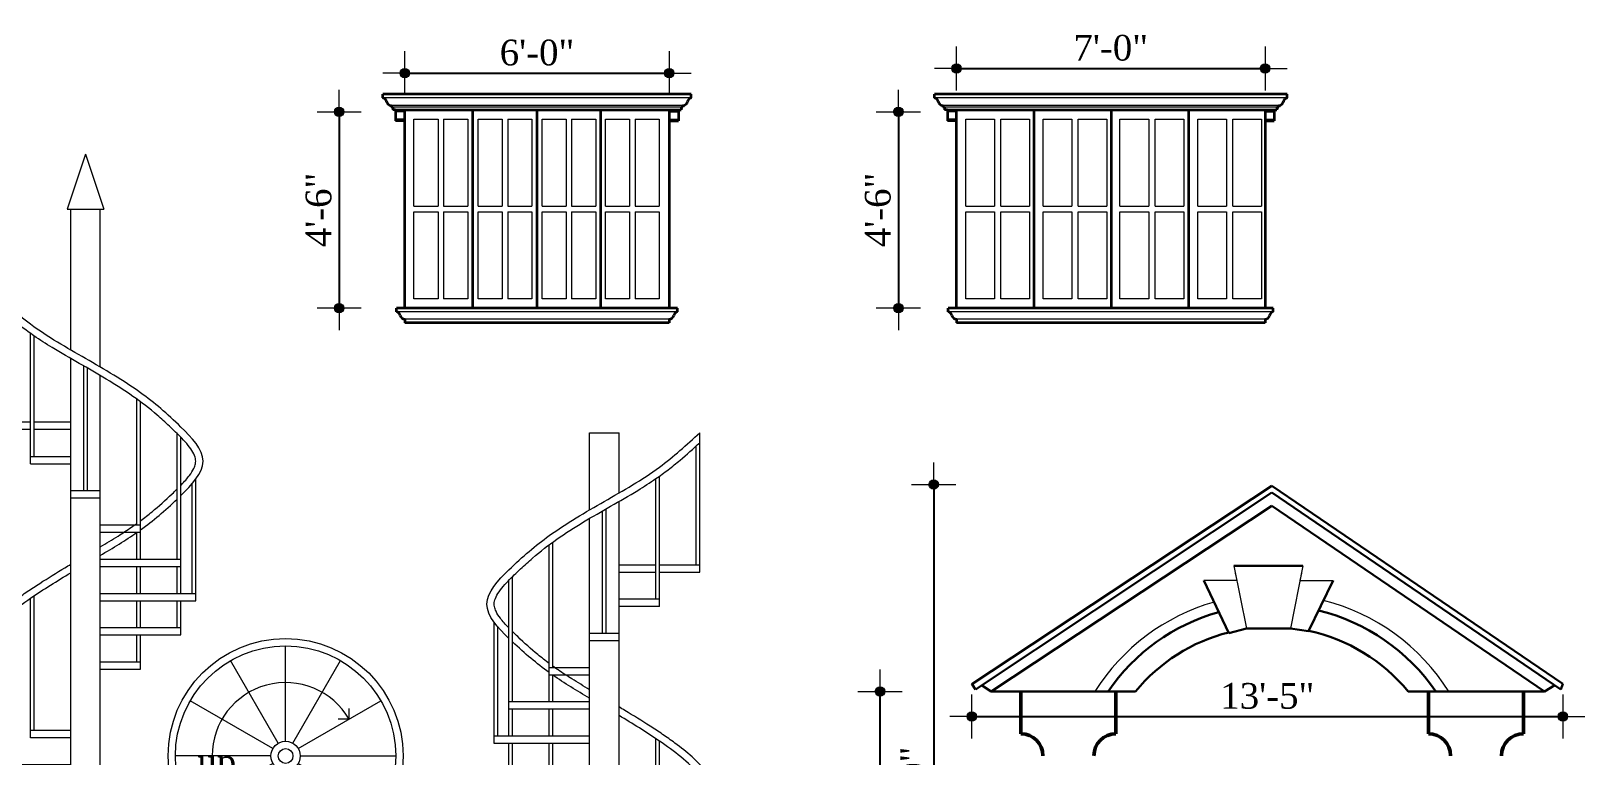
# Model space of a CAD drawing. Header units: inches. Extents: x 244 to 65245, y -2247 to 11745.
# Drawn here: x 62845 to 63268.2, y 9531.5 to 9729 of the extents above; entities that cross this region are included whole.
import ezdxf

# ---------------------------------------------------------------- set-up
doc = ezdxf.new("R2010")
doc.units = ezdxf.units.IN
doc.header["$MEASUREMENT"] = 0
for name, color, linetype, lineweight in [('CORNICE', 150, 'Continuous', 9), ('DIMENSION', 115, 'Continuous', 15), ('ELEVATION', 30, 'Continuous', 35), ('ELVN- 0.3', 6, 'Continuous', 30), ('hatch', 12, 'Continuous', 9), ('others', 50, 'Continuous', 15), ('WALL', 32, 'Continuous', 50), ('WINDOW FRAME', 3, 'Continuous', 15)]:
    doc.layers.add(name, color=color, linetype=linetype, lineweight=lineweight)
doc.styles.add('7 INCH', font='times.ttf', dxfattribs={"height": 7})
doc.styles.add('NAVARAJ', font='times.ttf', dxfattribs={"height": 9})
doc.dimstyles.new('7 INCH', dxfattribs={"dimscale": 0, "dimtxt": 7, "dimasz": 1, "dimexe": 2, "dimexo": 9, "dimgap": 2, "dimtad": 1, "dimdec": 0, "dimzin": 3, "dimdsep": 46, "dimlunit": 4, "dimtxsty": '7 INCH', "dimblk": 'DIM', "dimcen": 3, "dimdle": 3, "dimse1": 1, "dimse2": 1, "dimclrd": 256, "dimclre": 256, "dimclrt": 7, "dimadec": 1, "dimazin": 2, "dimtfac": 1, "dimtdec": 0, "dimtix": 1, "dimtofl": 0, "dimtmove": 2, "dimatfit": 3, "dimldrblk": 'DIM', "dimfxl": 2, "dimfrac": 2, "dimtolj": 2, "dimtzin": 0, "dimarcsym": 0})

# ---------------------------------------------------------------- blocks, each defined once
blk = doc.blocks.new('RST1')
at = {"color": 1}
for p, q in [((-4, 185), (-9, 170)), ((-4, 185), (1, 170)), ((-9, 170), (1, 170)), ((-8, 131.63), (-8, 170)), ((0, 127.02), (0, 170)), ((-8, 0), (-8, 129.32)), ((0, 0), (0, 124.7))]:
    blk.add_line(p, q, dxfattribs=at)
for p, q in [((-29.98, 110), (-29.98, 148)), ((-28.98, 112), (-28.98, 144.39)), ((-19, 100.67), (-19, 136.2)), ((-18, 102.67), (-18, 135.5)), ((-4.5, 93.33), (-4.5, 127.31)), ((-3.5, 93.33), (-3.5, 126.74)), ((10, 84), (10, 118.25)), ((11, 74.67), (11, 117.52)), ((-19, 112), (-29.98, 112)), ((-8, 112), (-18, 112)), ((-19, 110), (-29.98, 110)), ((-8, 110), (-18, 110)), ((20.98, 74.67), (20.98, 108.85)), ((21.98, 65.33), (21.98, 107.85)), ((-19, 102.67), (-8, 102.67)), ((-19, 100.67), (-8, 100.67)), ((-8, 93.33), (0, 93.33)), ((25, 65.33), (25, 95.15)), ((26, 63.33), (26, 96.4)), ((-8, 91.33), (0, 91.33)), ((0, 84), (11, 84)), ((0, 82), (11, 82)), ((10, 74.67), (10, 82)), ((0, 74.67), (21.98, 74.67)), ((0, 72.67), (21.98, 72.67)), ((10, 65.33), (10, 72.67)), ((11, 65.33), (11, 72.67)), ((20.98, 65.33), (20.98, 72.67)), ((-19, 26), (-19, 64)), ((-18, 28), (-18, 64.68)), ((0, 65.33), (26, 65.33)), ((0, 63.33), (26, 63.33)), ((10, 56), (10, 63.33)), ((11, 56), (11, 63.33)), ((20.98, 56), (20.98, 63.33)), ((21.98, 54), (21.98, 63.33)), ((-28.98, 18.67), (-28.98, 55.81)), ((0, 56), (21.98, 56)), ((-29.98, 16.67), (-29.98, 54.67)), ((0, 54), (21.98, 54)), ((10, 46.67), (10, 54)), ((11, 44.67), (11, 54)), ((-34, 7.33), (-34, 48.82)), ((-33, 9.33), (-33, 50.46)), ((0, 46.67), (11, 46.67)), ((-37.74, 46.31), (-36, 45.33)), ((0, 44.67), (11, 44.67)), ((-8, 28), (-19, 28)), ((-8, 26), (-19, 26)), ((-29.98, 18.67), (-8, 18.67)), ((-29.98, 16.67), (-8, 16.67)), ((-34, 9.33), (-8, 9.33)), ((-34, 7.33), (-8, 7.33))]:
    blk.add_line(p, q)
at = {"color": 2}
for points, knots in [([(21.98, 92), (24.88, 94.83), (31.11, 101.33), (20.85, 112.07), (10.59, 120.87), (-4.03, 129.4), (-18.47, 137.53), (-26.41, 144.76), (-29.98, 148)], [75.262079, 75.262079, 75.262079, 75.262079, 86.368038, 97.473998, 111.885391, 129.552057, 147.218724, 161.630117, 161.630117, 161.630117, 161.630117]), ([(21.98, 94.82), (22.02, 94.86), (22.06, 94.9), (22.91, 95.78), (23.67, 96.63), (24.79, 98.12), (25.2, 98.76), (25.71, 99.83), (25.85, 100.26), (25.98, 100.91), (26, 101.14), (26, 101.6), (25.97, 101.85), (25.8, 102.61), (25.58, 103.17), (24.91, 104.38), (24.46, 105.02), (23.42, 106.32), (22.83, 106.97), (21.65, 108.19), (21.08, 108.75), (19.94, 109.86), (19.38, 110.4), (17.71, 111.96), (16.63, 112.94), (13.38, 115.73), (11.23, 117.41), (6.61, 120.64), (4.16, 122.2), (-0.77, 125.17), (-3.24, 126.6), (-8.19, 129.43), (-10.66, 130.84), (-14.77, 133.35), (-16.42, 134.41), (-19.18, 136.31), (-20.3, 137.12), (-22.49, 138.81), (-23.56, 139.68), (-26.44, 142.11), (-28.22, 143.7), (-29.98, 145.3)], [77.08352, 77.08352, 77.08352, 77.08352, 77.242412, 77.242412, 80.515182, 80.515182, 83.138564, 83.138564, 85.158074, 85.158074, 86.444492, 86.444492, 87.73091, 87.73091, 90.274846, 90.274846, 92.818782, 92.818782, 95.362719, 95.362719, 97.574631, 97.574631, 99.786544, 99.786544, 104.210369, 104.210369, 113.05802, 113.05802, 121.90567, 121.90567, 130.374239, 130.374239, 138.842807, 138.842807, 144.634712, 144.634712, 148.693251, 148.693251, 152.751791, 152.751791, 159.822746, 159.822746, 159.822746, 159.822746]), ([(11, 85.14), (12.06, 85.93), (13.09, 86.74), (15.93, 89.08), (17.72, 90.69), (20.01, 92.87), (20.43, 93.28), (20.9, 93.74), (20.94, 93.78), (20.98, 93.82)], [62.378398, 62.378398, 62.378398, 62.378398, 66.574405, 66.574405, 73.969642, 73.969642, 75.606027, 75.606027, 75.772325, 75.772325, 75.772325, 75.772325]), ([(0, 78), (1.64, 78.98), (3.26, 79.96), (6.1, 81.75), (7.34, 82.55), (9.03, 83.72), (9.52, 84.06), (10, 84.41)], [48.950943, 48.950943, 48.950943, 48.950943, 54.647719, 54.647719, 59.179168, 59.179168, 61.066304, 61.066304, 61.066304, 61.066304]), ([(-37.74, 46.31), (-37.47, 46.81), (-37.19, 47.3), (-36.34, 48.78), (-35.77, 49.78), (-34.47, 51.89), (-33.74, 53.01), (-32.49, 54.74), (-32.01, 55.36), (-30.39, 57.3), (-29.18, 58.53), (-26.41, 61.04), (-24.83, 62.29), (-22.11, 64.29), (-20.98, 65.07), (-18.73, 66.6), (-17.6, 67.34), (-14.2, 69.54), (-11.92, 70.95), (-9.08, 72.65), (-8.54, 72.97), (-8, 73.3)], [0, 0, 0, 0, 1.677595, 1.677595, 5.032785, 5.032785, 8.888708, 8.888708, 11.136771, 11.136771, 16.040783, 16.040783, 21.828495, 21.828495, 25.8367, 25.8367, 29.844905, 29.844905, 37.861316, 37.861316, 39.737638, 39.737638, 39.737638, 39.737638]), ([(-36, 45.33), (-34.17, 48.59), (-29.96, 56.06), (-19.44, 63.94), (-11.73, 68.74), (-8, 70.97)], [0, 0, 0, 0, 11.105959, 25.517352, 38.547817, 38.547817, 38.547817, 38.547817])]:
    blk.add_open_spline(points, degree=3, knots=knots, dxfattribs=at)
for points in [[(11, 82.67), (14.46, 85.15), (17.6, 87.81), (20.98, 91.04)], [(0, 75.68), (3.45, 77.71), (6.87, 79.78), (10.06, 82)]]:
    blk.add_open_spline(points, degree=3, dxfattribs=at)
blk = doc.blocks.new('RST')
for p, q in [((0, 4), (0, 30)), ((-2, 3.46), (-15, 25.98)), ((2, 3.46), (15, 25.98)), ((-3.46, 2), (-25.98, 15)), ((3.46, 2), (25.98, 15)), ((4, 0), (30, 0)), ((-4, 0), (-30, 0)), ((-3.46, -2), (-25.98, -15)), ((-2, -3.46), (-15, -25.98)), ((0, -4), (0, -30)), ((2, -3.46), (15, -25.98)), ((3.46, -2), (25.98, -15))]:
    blk.add_line(p, q)
at = {"color": 4}
for q in [(17.32, 12.96), (14.33, 10)]:
    blk.add_line((17.32, 10), q, dxfattribs=at)
at = {"color": 2}
for radius in [32, 30]:
    blk.add_circle((0, 0), radius, dxfattribs=at)
for radius in [4, 2]:
    blk.add_circle((0, 0), radius)
at = {"color": 4}
blk.add_arc((0, 0), 20, 30, 180, dxfattribs=at)
at = {"style": 'NAVARAJ'}
blk.add_text('up', height=7, dxfattribs=at).set_placement((-24, -5.03))
blk = doc.blocks.new('DIM')
at = {"layer": 'DIMENSION'}
h = blk.add_hatch(color=256, dxfattribs=at)
h.paths.add_polyline_path([(0, 1.28), (0, 0), (1.28, 0, 0.414214)])
h.paths.add_polyline_path([(1.28, 0), (0, 0), (0, -1.28, 0.414214)])
h.paths.add_polyline_path([(0, 0), (-1.28, 0, 0.414214), (0, -1.28)])
h.paths.add_polyline_path([(0, 1.28, 0.414214), (-1.28, 0), (0, 0)])
for p, q in [((0, 6), (0, -6)), ((-6, 0), (6, 0))]:
    blk.add_line(p, q, dxfattribs=at)
blk.add_circle((0, 0), 1.28, dxfattribs=at)
blk = doc.blocks.new('*D281')
at = {"layer": 'Defpoints', "color": 0, "lineweight": -2, "ltscale": 2, "transparency": 16777216}
for p in [(63101.18, 9551.1), (63262.15, 9551.1), (63262.15, 9542.25)]:
    blk.add_point(p, dxfattribs=at)
at = {"layer": 'DIMENSION', "lineweight": -2, "ltscale": 2, "transparency": 16777216}
blk.add_line((63102.18, 9542.25), (63261.15, 9542.25), dxfattribs=at)
at = {"layer": 'DIMENSION', "lineweight": -2, "ltscale": 2, "transparency": 16777216, "rotation": 180}
blk.add_blockref('DIM', (63101.18, 9542.25), dxfattribs=at)
at = {"layer": 'DIMENSION', "lineweight": -2, "ltscale": 2, "transparency": 16777216}
blk.add_blockref('DIM', (63262.15, 9542.25), dxfattribs=at)
at = {"layer": 'DIMENSION', "color": 7, "ltscale": 2, "transparency": 16777216, "insert": (63181.67, 9547.81), "char_height": 7, "attachment_point": 5, "style": '7 INCH'}
blk.add_mtext('\\A2;13\'-5"', dxfattribs=at)
blk = doc.blocks.new('*D282')
at = {"layer": 'Defpoints', "color": 0, "lineweight": -2, "ltscale": 2, "transparency": 16777216}
for p in [(63183.49, 9605.42), (63090.81, 9437.05), (63122.94, 9437.05)]:
    blk.add_point(p, dxfattribs=at)
at = {"layer": 'DIMENSION', "lineweight": -2, "ltscale": 2, "transparency": 16777216}
blk.add_line((63090.81, 9604.42), (63090.81, 9438.05), dxfattribs=at)
for p, rotation in [((63090.81, 9605.42), 90), ((63090.81, 9437.05), 270)]:
    blk.add_blockref('DIM', p, dxfattribs=dict(at, rotation=rotation))
at = {"layer": 'DIMENSION', "color": 7, "ltscale": 2, "transparency": 16777216, "insert": (63085.25, 9521.23), "char_height": 7, "attachment_point": 5, "rotation": 90, "style": '7 INCH'}
blk.add_mtext('\\A2;14\'-0"', dxfattribs=at)
blk = doc.blocks.new('*D283')
at = {"layer": 'Defpoints', "color": 0, "lineweight": -2, "ltscale": 2, "transparency": 16777216}
for p in [(63076.2, 9549.05), (63114.58, 9549.05), (63122.94, 9437.05)]:
    blk.add_point(p, dxfattribs=at)
at = {"layer": 'DIMENSION', "lineweight": -2, "ltscale": 2, "transparency": 16777216}
blk.add_line((63076.2, 9438.05), (63076.2, 9548.05), dxfattribs=at)
for p, rotation in [((63076.2, 9549.05), 90), ((63076.2, 9437.05), 270)]:
    blk.add_blockref('DIM', p, dxfattribs=dict(at, rotation=rotation))
at = {"layer": 'DIMENSION', "color": 7, "ltscale": 2, "transparency": 16777216, "insert": (63070.63, 9493.05), "char_height": 7, "attachment_point": 5, "rotation": 90, "style": '7 INCH'}
blk.add_mtext('\\A2;9\'-4"', dxfattribs=at)
blk = doc.blocks.new('*D240')
at = {"layer": 'Defpoints', "color": 0, "lineweight": -2, "ltscale": 2, "transparency": 16777216}
for p in [(62946.8, 9707.03), (62928.9, 9653.53), (62946.8, 9653.53)]:
    blk.add_point(p, dxfattribs=at)
at = {"layer": 'DIMENSION', "lineweight": -2, "ltscale": 2, "transparency": 16777216}
blk.add_line((62928.9, 9706.03), (62928.9, 9654.53), dxfattribs=at)
for p, rotation in [((62928.9, 9707.03), 90), ((62928.9, 9653.53), 270)]:
    blk.add_blockref('DIM', p, dxfattribs=dict(at, rotation=rotation))
at = {"layer": 'DIMENSION', "color": 7, "ltscale": 2, "transparency": 16777216, "insert": (62923.34, 9680.28), "char_height": 7, "attachment_point": 5, "rotation": 90, "style": '7 INCH'}
blk.add_mtext('\\A2;4\'-6"', dxfattribs=at)
blk = doc.blocks.new('*D241')
at = {"layer": 'Defpoints', "color": 0, "lineweight": -2, "ltscale": 2, "transparency": 16777216}
for p in [(63018.8, 9717.57), (62946.8, 9707.03), (63018.8, 9707.03)]:
    blk.add_point(p, dxfattribs=at)
at = {"layer": 'DIMENSION', "lineweight": -2, "ltscale": 2, "transparency": 16777216}
blk.add_line((62947.8, 9717.57), (63017.8, 9717.57), dxfattribs=at)
at = {"layer": 'DIMENSION', "lineweight": -2, "ltscale": 2, "transparency": 16777216, "rotation": 180}
blk.add_blockref('DIM', (62946.8, 9717.57), dxfattribs=at)
at = {"layer": 'DIMENSION', "lineweight": -2, "ltscale": 2, "transparency": 16777216}
blk.add_blockref('DIM', (63018.8, 9717.57), dxfattribs=at)
at = {"layer": 'DIMENSION', "color": 7, "ltscale": 2, "transparency": 16777216, "insert": (62982.8, 9723.13), "char_height": 7, "attachment_point": 5, "style": '7 INCH'}
blk.add_mtext('\\A2;6\'-0"', dxfattribs=at)
blk = doc.blocks.new('*D242')
at = {"layer": 'Defpoints', "color": 0, "lineweight": -2, "ltscale": 2, "transparency": 16777216}
for p in [(63181.04, 9718.86), (63097.04, 9707.03), (63181.04, 9707.03)]:
    blk.add_point(p, dxfattribs=at)
at = {"layer": 'DIMENSION', "lineweight": -2, "ltscale": 2, "transparency": 16777216}
blk.add_line((63098.04, 9718.86), (63180.04, 9718.86), dxfattribs=at)
at = {"layer": 'DIMENSION', "lineweight": -2, "ltscale": 2, "transparency": 16777216, "rotation": 180}
blk.add_blockref('DIM', (63097.04, 9718.86), dxfattribs=at)
at = {"layer": 'DIMENSION', "lineweight": -2, "ltscale": 2, "transparency": 16777216}
blk.add_blockref('DIM', (63181.04, 9718.86), dxfattribs=at)
at = {"layer": 'DIMENSION', "color": 7, "ltscale": 2, "transparency": 16777216, "insert": (63139.04, 9724.43), "char_height": 7, "attachment_point": 5, "style": '7 INCH'}
blk.add_mtext('\\A2;7\'-0"', dxfattribs=at)
blk = doc.blocks.new('*D243')
at = {"layer": 'Defpoints', "color": 0, "lineweight": -2, "ltscale": 2, "transparency": 16777216}
for p in [(63097.04, 9707.03), (63081.19, 9653.53), (63097.04, 9653.53)]:
    blk.add_point(p, dxfattribs=at)
at = {"layer": 'DIMENSION', "lineweight": -2, "ltscale": 2, "transparency": 16777216}
blk.add_line((63081.19, 9706.03), (63081.19, 9654.53), dxfattribs=at)
for p, rotation in [((63081.19, 9707.03), 90), ((63081.19, 9653.53), 270)]:
    blk.add_blockref('DIM', p, dxfattribs=dict(at, rotation=rotation))
at = {"layer": 'DIMENSION', "color": 7, "ltscale": 2, "transparency": 16777216, "insert": (63075.63, 9680.28), "char_height": 7, "attachment_point": 5, "rotation": 90, "style": '7 INCH'}
blk.add_mtext('\\A2;4\'-6"', dxfattribs=at)
blk = doc.blocks.new('CC')
at = {"color": 2}
for p, q in [((-29.98, -20.98), (-29.98, 0)), ((-29.98, 0), (-21.98, 0)), ((-21.98, -16.37), (-21.98, 0)), ((0, -38), (0, 0)), ((-1, -36), (-1, -3.61)), ((-11.98, -45.33), (-11.98, -12.5)), ((-10.98, -47.33), (-10.98, -11.8)), ((-25.48, -54.67), (-25.48, -20.69)), ((-21.98, -108), (-21.98, -18.68)), ((-29.98, -108), (-29.98, -23.3)), ((-26.48, -54.67), (-26.48, -21.26)), ((-40.98, -73.33), (-40.98, -30.48)), ((-39.98, -64), (-39.98, -29.75)), ((-21.98, -36), (-11.98, -36)), ((-21.98, -38), (-11.98, -38)), ((-10.98, -36), (0, -36)), ((-10.98, -38), (0, -38)), ((-51.96, -82.67), (-51.96, -40.15)), ((-50.96, -73.33), (-50.96, -39.15)), ((-10.98, -45.33), (-21.98, -45.33)), ((-10.98, -47.33), (-21.98, -47.33)), ((-55.98, -84.67), (-55.98, -51.6)), ((-54.98, -82.67), (-54.98, -52.85)), ((-21.98, -54.67), (-29.98, -54.67)), ((-21.98, -56.67), (-29.98, -56.67)), ((-29.98, -64), (-40.98, -64)), ((-29.98, -66), (-40.98, -66)), ((-39.98, -73.33), (-39.98, -66)), ((-29.98, -73.33), (-51.96, -73.33)), ((-29.98, -75.33), (-51.96, -75.33)), ((-50.96, -82.67), (-50.96, -75.33)), ((-40.98, -82.67), (-40.98, -75.33)), ((-39.98, -82.67), (-39.98, -75.33)), ((-29.98, -82.67), (-55.98, -82.67)), ((-11.98, -108), (-11.98, -83.32)), ((-10.98, -108), (-10.98, -84)), ((-29.98, -84.67), (-55.98, -84.67)), ((-51.96, -94), (-51.96, -84.67)), ((-50.96, -92), (-50.96, -84.67)), ((-40.98, -92), (-40.98, -84.67)), ((-39.98, -92), (-39.98, -84.67)), ((-29.98, -92), (-51.96, -92)), ((-1, -108), (-1, -92.19)), ((-29.98, -94), (-51.96, -94)), ((-40.98, -103.33), (-40.98, -94)), ((-39.98, -101.33), (-39.98, -94)), ((0, -108), (0, -93.33)), ((-29.98, -101.33), (-40.98, -101.33)), ((3.02, -108), (3.02, -97.54)), ((4.02, -108), (4.02, -99.18)), ((-29.98, -103.33), (-40.98, -103.33)), ((7.76, -101.69), (6.02, -102.67))]:
    blk.add_line(p, q, dxfattribs=at)
for points, knots in [([(-51.96, -56), (-54.87, -53.17), (-61.09, -46.67), (-50.83, -35.93), (-40.57, -27.13), (-25.95, -18.6), (-11.51, -10.47), (-3.57, -3.24), (0, 0)], [75.262079, 75.262079, 75.262079, 75.262079, 86.368038, 97.473998, 111.885391, 129.552057, 147.218724, 161.630117, 161.630117, 161.630117, 161.630117]), ([(-51.96, -53.18), (-52, -53.14), (-52.04, -53.1), (-52.89, -52.22), (-53.65, -51.37), (-54.77, -49.88), (-55.18, -49.24), (-55.69, -48.17), (-55.83, -47.74), (-55.96, -47.09), (-55.98, -46.86), (-55.98, -46.4), (-55.95, -46.15), (-55.78, -45.39), (-55.56, -44.83), (-54.89, -43.62), (-54.44, -42.98), (-53.4, -41.68), (-52.81, -41.03), (-51.63, -39.81), (-51.06, -39.25), (-49.92, -38.14), (-49.36, -37.6), (-47.69, -36.04), (-46.61, -35.06), (-43.36, -32.27), (-41.21, -30.59), (-36.59, -27.36), (-34.14, -25.8), (-29.21, -22.83), (-26.74, -21.4), (-21.8, -18.57), (-19.32, -17.16), (-15.21, -14.65), (-13.56, -13.59), (-10.8, -11.69), (-9.68, -10.88), (-7.49, -9.19), (-6.42, -8.32), (-3.54, -5.89), (-1.76, -4.3), (0, -2.7)], [77.08352, 77.08352, 77.08352, 77.08352, 77.242412, 77.242412, 80.515182, 80.515182, 83.138564, 83.138564, 85.158074, 85.158074, 86.444492, 86.444492, 87.73091, 87.73091, 90.274846, 90.274846, 92.818782, 92.818782, 95.362719, 95.362719, 97.574631, 97.574631, 99.786544, 99.786544, 104.210369, 104.210369, 113.05802, 113.05802, 121.90567, 121.90567, 130.374239, 130.374239, 138.842807, 138.842807, 144.634712, 144.634712, 148.693251, 148.693251, 152.751791, 152.751791, 159.822746, 159.822746, 159.822746, 159.822746]), ([(-40.98, -62.86), (-42.04, -62.07), (-43.07, -61.26), (-45.91, -58.92), (-47.7, -57.31), (-49.99, -55.13), (-50.41, -54.72), (-50.88, -54.26), (-50.92, -54.22), (-50.96, -54.18)], [62.378398, 62.378398, 62.378398, 62.378398, 66.574405, 66.574405, 73.969642, 73.969642, 75.606027, 75.606027, 75.772325, 75.772325, 75.772325, 75.772325]), ([(-29.98, -70), (-31.62, -69.02), (-33.24, -68.04), (-36.08, -66.25), (-37.32, -65.45), (-39.01, -64.28), (-39.5, -63.94), (-39.98, -63.59)], [48.950943, 48.950943, 48.950943, 48.950943, 54.647719, 54.647719, 59.179168, 59.179168, 61.066304, 61.066304, 61.066304, 61.066304]), ([(7.76, -101.69), (7.48, -101.19), (7.21, -100.7), (6.36, -99.22), (5.79, -98.22), (4.49, -96.11), (3.76, -94.99), (2.51, -93.26), (2.02, -92.64), (0.41, -90.7), (-0.8, -89.47), (-3.57, -86.96), (-5.15, -85.71), (-7.87, -83.71), (-9, -82.93), (-11.25, -81.4), (-12.38, -80.66), (-15.78, -78.46), (-18.06, -77.05), (-20.9, -75.35), (-21.44, -75.03), (-21.98, -74.7)], [0, 0, 0, 0, 1.677595, 1.677595, 5.032785, 5.032785, 8.888708, 8.888708, 11.136771, 11.136771, 16.040783, 16.040783, 21.828495, 21.828495, 25.8367, 25.8367, 29.844905, 29.844905, 37.861316, 37.861316, 39.737638, 39.737638, 39.737638, 39.737638]), ([(6.02, -102.67), (4.19, -99.41), (-0.02, -91.94), (-10.54, -84.06), (-18.26, -79.26), (-21.98, -77.03)], [0, 0, 0, 0, 11.105959, 25.517352, 38.547817, 38.547817, 38.547817, 38.547817])]:
    blk.add_open_spline(points, degree=3, knots=knots, dxfattribs=at)
for points in [[(-40.98, -65.33), (-44.44, -62.85), (-47.58, -60.19), (-50.96, -56.96)], [(-29.98, -72.32), (-33.43, -70.29), (-36.85, -68.22), (-40.04, -66)]]:
    blk.add_open_spline(points, degree=3, dxfattribs=at)

msp = doc.modelspace()

# ---------------------------------------------------------------- linework, layer by layer
at = {"layer": 'CORNICE'}
for p, q in [((63024.8, 9710.8), (62940.8, 9710.8)), ((63187.04, 9710.8), (63091.04, 9710.8)), ((63022.55, 9708.78), (62943.06, 9708.78)), ((63022.05, 9708.28), (62943.56, 9708.28)), ((62946.8, 9707.03), (62944.3, 9707.03)), ((63018.8, 9707.03), (63021.3, 9707.03)), ((63184.78, 9708.78), (63093.3, 9708.78)), ((63184.28, 9708.28), (63093.8, 9708.28)), ((63097.04, 9707.03), (63094.54, 9707.03)), ((63181.04, 9707.03), (63183.54, 9707.03)), ((62946.8, 9705.03), (62944.3, 9705.03)), ((63018.8, 9705.03), (63021.3, 9705.03)), ((63097.04, 9705.03), (63094.54, 9705.03)), ((63181.04, 9705.03), (63183.54, 9705.03)), ((63021.06, 9652.53), (62944.55, 9652.53)), ((63183.3, 9652.53), (63094.78, 9652.53)), ((63018.8, 9650.51), (62946.8, 9650.51)), ((63181.04, 9650.51), (63097.04, 9650.51))]:
    msp.add_line(p, q, dxfattribs=at)
at = {"layer": 'DIMENSION', "ltscale": 2}
for p, q in [((62955.87, 9705.03), (62955.87, 9681.28)), ((62957.37, 9705.03), (62957.37, 9681.28)), ((62973.31, 9705.03), (62973.31, 9681.28)), ((62974.81, 9705.03), (62974.81, 9681.28)), ((62990.73, 9705.03), (62990.73, 9681.28)), ((62992.23, 9705.03), (62992.23, 9681.28)), ((63007.99, 9705.03), (63007.99, 9681.28)), ((63009.49, 9705.03), (63009.49, 9681.28)), ((63107.38, 9705.03), (63107.38, 9681.28)), ((63116.94, 9705.03), (63116.94, 9681.28)), ((63128.44, 9705.03), (63128.44, 9681.28)), ((63138, 9705.03), (63138, 9681.28)), ((63149.38, 9705.03), (63149.38, 9681.28)), ((63158.94, 9705.03), (63158.94, 9681.28)), ((63170.55, 9705.03), (63170.55, 9681.28)), ((63180.11, 9705.03), (63180.11, 9681.28)), ((62949.3, 9681.28), (62955.87, 9681.28)), ((62957.37, 9681.28), (62963.93, 9681.28)), ((62966.75, 9681.28), (62973.31, 9681.28)), ((62974.81, 9681.28), (62981.37, 9681.28)), ((62984.17, 9681.28), (62990.73, 9681.28)), ((62992.23, 9681.28), (62998.79, 9681.28)), ((63001.42, 9681.28), (63007.99, 9681.28)), ((63009.49, 9681.28), (63016.05, 9681.28)), ((63099.54, 9681.28), (63107.38, 9681.28)), ((63109.1, 9681.28), (63116.94, 9681.28)), ((63120.59, 9681.28), (63128.44, 9681.28)), ((63130.16, 9681.28), (63138, 9681.28)), ((63141.54, 9681.28), (63149.38, 9681.28)), ((63151.1, 9681.28), (63158.94, 9681.28)), ((63162.71, 9681.28), (63170.55, 9681.28)), ((63172.27, 9681.28), (63180.11, 9681.28)), ((62949.3, 9679.78), (62955.87, 9679.78)), ((62955.87, 9679.78), (62955.87, 9656.03)), ((62957.37, 9679.78), (62957.37, 9656.03)), ((62957.37, 9679.78), (62963.93, 9679.78)), ((62966.75, 9679.78), (62973.31, 9679.78)), ((62973.31, 9679.78), (62973.31, 9656.03)), ((62974.81, 9679.78), (62974.81, 9656.03)), ((62974.81, 9679.78), (62981.37, 9679.78)), ((62984.17, 9679.78), (62990.73, 9679.78)), ((62990.73, 9679.78), (62990.73, 9656.03)), ((62992.23, 9679.78), (62992.23, 9656.03)), ((62992.23, 9679.78), (62998.79, 9679.78)), ((63001.42, 9679.78), (63007.99, 9679.78)), ((63007.99, 9679.78), (63007.99, 9656.03)), ((63009.49, 9679.78), (63009.49, 9656.03)), ((63009.49, 9679.78), (63016.05, 9679.78)), ((63099.54, 9679.78), (63107.38, 9679.78)), ((63107.38, 9679.78), (63107.38, 9656.03)), ((63109.1, 9679.78), (63116.94, 9679.78)), ((63116.94, 9679.78), (63116.94, 9656.03)), ((63120.59, 9679.78), (63128.44, 9679.78)), ((63128.44, 9679.78), (63128.44, 9656.03)), ((63130.16, 9679.78), (63138, 9679.78)), ((63138, 9679.78), (63138, 9656.03)), ((63141.54, 9679.78), (63149.38, 9679.78)), ((63149.38, 9679.78), (63149.38, 9656.03)), ((63151.1, 9679.78), (63158.94, 9679.78)), ((63158.94, 9679.78), (63158.94, 9656.03)), ((63162.71, 9679.78), (63170.55, 9679.78)), ((63170.55, 9679.78), (63170.55, 9656.03)), ((63172.27, 9679.78), (63180.11, 9679.78)), ((63180.11, 9679.78), (63180.11, 9656.03))]:
    msp.add_line(p, q, dxfattribs=at)
at = {"layer": 'ELEVATION', "linetype": 'Continuous'}
for p, q in [((63024.8, 9711.8), (62940.8, 9711.8)), ((62940.8, 9710.8), (62940.8, 9711.8)), ((62940.8, 9710.8), (62940.8, 9711.8)), ((63024.8, 9710.8), (63024.8, 9711.8)), ((63024.8, 9710.8), (63024.8, 9711.8)), ((63187.04, 9711.8), (63091.04, 9711.8)), ((63091.04, 9710.8), (63091.04, 9711.8)), ((63091.04, 9710.8), (63091.04, 9711.8)), ((63187.04, 9710.8), (63187.04, 9711.8)), ((63187.04, 9710.8), (63187.04, 9711.8)), ((62943.06, 9708.78), (62943.06, 9708.28)), ((62943.56, 9708.28), (62943.06, 9708.28)), ((62943.56, 9708.28), (62943.56, 9707.53)), ((62944.3, 9707.53), (62943.56, 9707.53)), ((62944.3, 9707.53), (62944.3, 9704.53)), ((62944.3, 9707.53), (63021.3, 9707.53)), ((62965.27, 9707.53), (62965.27, 9653.53)), ((62982.71, 9707.53), (62982.71, 9653.53)), ((63000.13, 9707.53), (63000.13, 9653.53)), ((63021.3, 9707.53), (63022.05, 9707.53)), ((63021.3, 9707.53), (63021.3, 9704.53)), ((63022.05, 9708.28), (63022.55, 9708.28)), ((63022.05, 9708.28), (63022.05, 9707.53)), ((63022.55, 9708.78), (63022.55, 9708.28)), ((63093.3, 9708.78), (63093.3, 9708.28)), ((63093.8, 9708.28), (63093.3, 9708.28)), ((63093.8, 9708.28), (63093.8, 9707.53)), ((63094.54, 9707.53), (63093.8, 9707.53)), ((63094.54, 9707.53), (63094.54, 9704.53)), ((63094.54, 9707.53), (63183.54, 9707.53)), ((63118.09, 9707.53), (63118.09, 9653.53)), ((63139.15, 9707.53), (63139.15, 9653.53)), ((63160.21, 9707.53), (63160.21, 9653.53)), ((63183.54, 9707.53), (63184.28, 9707.53)), ((63183.54, 9707.53), (63183.54, 9704.53)), ((63184.28, 9708.28), (63184.78, 9708.28)), ((63184.28, 9708.28), (63184.28, 9707.53)), ((63184.78, 9708.78), (63184.78, 9708.28)), ((62946.8, 9704.53), (62944.3, 9704.53)), ((63018.8, 9704.53), (63021.3, 9704.53)), ((63097.04, 9704.53), (63094.54, 9704.53)), ((63181.04, 9704.53), (63183.54, 9704.53)), ((62944.55, 9652.53), (62944.55, 9653.53)), ((63021.06, 9653.53), (62944.55, 9653.53)), ((63021.06, 9652.53), (63021.06, 9653.53)), ((63094.78, 9652.53), (63094.78, 9653.53)), ((63183.3, 9653.53), (63094.78, 9653.53)), ((63183.3, 9652.53), (63183.3, 9653.53)), ((62946.8, 9650.51), (62946.8, 9649.53)), ((63018.8, 9649.53), (62946.8, 9649.53)), ((63018.8, 9650.51), (63018.8, 9649.53)), ((63097.04, 9650.51), (63097.04, 9649.53)), ((63181.04, 9649.53), (63097.04, 9649.53)), ((63181.04, 9650.51), (63181.04, 9649.53))]:
    msp.add_line(p, q, dxfattribs=at)
for points in [[(62946.8, 9707.53), (63018.8, 9707.53), (63018.8, 9653.53), (62946.8, 9653.53)], [(63097.04, 9707.53), (63181.04, 9707.53), (63181.04, 9653.53), (63097.04, 9653.53)]]:
    msp.add_lwpolyline(points, close=True, dxfattribs=at)
for centre, start, end in [((62940.55, 9709.55), 11.637, 78.363), ((63025.06, 9709.55), 101.637, 168.363), ((63090.78, 9709.55), 11.637, 78.363), ((63187.3, 9709.55), 101.637, 168.363), ((62943.06, 9710.06), 191.637, 270), ((63022.55, 9710.06), 270, 348.363), ((63093.3, 9710.06), 191.637, 270), ((63184.78, 9710.06), 270, 348.363), ((62944.29, 9651.28), 11.637, 78.363), ((62946.8, 9651.79), 191.637, 270), ((63018.8, 9651.79), 270, 348.363), ((63021.32, 9651.28), 101.637, 168.363), ((63094.52, 9651.28), 11.637, 78.363), ((63097.04, 9651.79), 191.637, 270), ((63181.04, 9651.79), 270, 348.363), ((63183.56, 9651.28), 101.637, 168.363)]:
    msp.add_arc(centre, 1.29, start, end, dxfattribs=at)
at = {"layer": 'ELVN- 0.3', "ltscale": 25}
for p, q in [((63182.93, 9605.05), (63101.18, 9551.09)), ((63182.93, 9605.05), (63262.15, 9551.1)), ((63171.14, 9564.94), (63175.95, 9566.26)), ((63175.95, 9566.26), (63187.95, 9566.26)), ((63187.95, 9566.26), (63192.92, 9565.5)), ((63101.18, 9551.1), (63102.16, 9549.62)), ((63106.47, 9549.05), (63103.82, 9550.73)), ((63257.16, 9549.05), (63259.95, 9550.73)), ((63262.15, 9551.1), (63261.58, 9549.62)), ((63106.47, 9549.05), (63145.77, 9549.05)), ((63220.03, 9549.05), (63257.16, 9549.05))]:
    msp.add_line(p, q, dxfattribs=at)
for start, end in [(104.1818, 140.6726), (39.3274, 77.9181)]:
    msp.add_arc((63182.9, 9518.63), 48, start, end, dxfattribs=at)
at = {"layer": 'others', "lineweight": 30}
for p, q in [((63182.92, 9603.24), (63102.16, 9549.62)), ((63182.92, 9603.24), (63261.58, 9549.62)), ((63182.9, 9599.63), (63106.47, 9549.05)), ((63182.9, 9599.63), (63257.16, 9549.05)), ((63191.35, 9583.26), (63172.55, 9583.26)), ((63164.34, 9579.29), (63171.14, 9564.94)), ((63199.55, 9579.29), (63192.92, 9565.5))]:
    msp.add_line(p, q, dxfattribs=at)
at = {"layer": 'others', "lineweight": 13}
for p, q in [((63172.55, 9583.26), (63175.95, 9566.26)), ((63172.95, 9581.26), (63173.34, 9579.29)), ((63191.35, 9583.26), (63187.95, 9566.26)), ((63190.95, 9581.26), (63190.55, 9579.29)), ((63173.34, 9579.29), (63164.34, 9579.29)), ((63190.55, 9579.29), (63199.55, 9579.29))]:
    msp.add_line(p, q, dxfattribs=at)
at = {"layer": 'others', "lineweight": 20}
for start, end in [(106.0146, 147.7452), (32.2548, 75.7352)]:
    msp.add_arc((63182.9, 9518.63), 57, start, end, dxfattribs=at)
at = {"layer": 'others', "lineweight": 30}
for start, end in [(34.2867, 76.3801), (105.4694, 145.7133)]:
    msp.add_arc((63182.9, 9518.63), 54, start, end, dxfattribs=at)
at = {"layer": 'WALL'}
for p, q in [((63114.58, 9549.05), (63114.58, 9537.54)), ((63140.44, 9549.05), (63140.44, 9537.54)), ((63225.57, 9549.05), (63225.57, 9537.54)), ((63251.43, 9549.05), (63251.43, 9537.54))]:
    msp.add_line(p, q, dxfattribs=at)
for centre, start, end in [((63114.58, 9531.54), 0, 90), ((63140.44, 9531.54), 90, 180), ((63225.57, 9531.54), 0, 90), ((63251.43, 9531.54), 90, 180)]:
    msp.add_arc(centre, 6, start, end, dxfattribs=at)
at = {"layer": 'WINDOW FRAME'}
for points in [[(62949.3, 9681.28), (62949.3, 9705.03), (62955.87, 9705.03)], [(62957.37, 9705.03), (62963.93, 9705.03), (62963.93, 9681.28)], [(62966.75, 9681.28), (62966.75, 9705.03), (62973.31, 9705.03)], [(62974.81, 9705.03), (62981.37, 9705.03), (62981.37, 9681.28)], [(62984.17, 9681.28), (62984.17, 9705.03), (62990.73, 9705.03)], [(62992.23, 9705.03), (62998.79, 9705.03), (62998.79, 9681.28)], [(63001.42, 9681.28), (63001.42, 9705.03), (63007.99, 9705.03)], [(63009.49, 9705.03), (63016.05, 9705.03), (63016.05, 9681.28)], [(63099.54, 9681.28), (63099.54, 9705.03), (63107.38, 9705.03)], [(63109.1, 9681.28), (63109.1, 9705.03), (63116.94, 9705.03)], [(63120.59, 9681.28), (63120.59, 9705.03), (63128.44, 9705.03)], [(63130.16, 9681.28), (63130.16, 9705.03), (63138, 9705.03)], [(63141.54, 9681.28), (63141.54, 9705.03), (63149.38, 9705.03)], [(63151.1, 9681.28), (63151.1, 9705.03), (63158.94, 9705.03)], [(63162.71, 9681.28), (63162.71, 9705.03), (63170.55, 9705.03)], [(63172.27, 9681.28), (63172.27, 9705.03), (63180.11, 9705.03)], [(62955.87, 9656.03), (62949.3, 9656.03), (62949.3, 9679.78)], [(62963.93, 9679.78), (62963.93, 9656.03), (62957.37, 9656.03)], [(62973.31, 9656.03), (62966.75, 9656.03), (62966.75, 9679.78)], [(62981.37, 9679.78), (62981.37, 9656.03), (62974.81, 9656.03)], [(62990.73, 9656.03), (62984.17, 9656.03), (62984.17, 9679.78)], [(62998.79, 9679.78), (62998.79, 9656.03), (62992.23, 9656.03)], [(63007.99, 9656.03), (63001.42, 9656.03), (63001.42, 9679.78)], [(63016.05, 9679.78), (63016.05, 9656.03), (63009.49, 9656.03)], [(63107.38, 9656.03), (63099.54, 9656.03), (63099.54, 9679.78)], [(63116.94, 9656.03), (63109.1, 9656.03), (63109.1, 9679.78)], [(63128.44, 9656.03), (63120.59, 9656.03), (63120.59, 9679.78)], [(63138, 9656.03), (63130.16, 9656.03), (63130.16, 9679.78)], [(63149.38, 9656.03), (63141.54, 9656.03), (63141.54, 9679.78)], [(63158.94, 9656.03), (63151.1, 9656.03), (63151.1, 9679.78)], [(63170.55, 9656.03), (63162.71, 9656.03), (63162.71, 9679.78)], [(63180.11, 9656.03), (63172.27, 9656.03), (63172.27, 9679.78)]]:
    msp.add_lwpolyline(points, dxfattribs=at)

# ---------------------------------------------------------------- block references
at = {"layer": 'DIMENSION'}
for name, p in [('RST1', (62863.86, 9510.45)), ('RST', (62914.33, 9531.47))]:
    msp.add_blockref(name, p, dxfattribs=at)
at = {"layer": 'hatch', "ltscale": 2}
msp.add_blockref('CC', (63027.11, 9619.53), dxfattribs=at)

# ---------------------------------------------------------------- dimensions: what is measured, and where the dimension line sits
at = {"layer": 'DIMENSION', "ltscale": 2}
for base, p1, p2, picture, middle in [((63018.8, 9717.57), (62946.8, 9707.03), (63018.8, 9707.03), '*D241', (62982.8, 9723.13)), ((63181.04, 9718.86), (63097.04, 9707.03), (63181.04, 9707.03), '*D242', (63139.04, 9724.43)), ((63262.15, 9542.25), (63101.18, 9551.1), (63262.15, 9551.1), '*D281', (63181.67, 9547.81))]:
    dim = msp.add_linear_dim(base=base, p1=p1, p2=p2, dimstyle='7 INCH', override={"dimscale": 1}, dxfattribs=at)
    dim.commit()
    dim.dimension.update_dxf_attribs({"geometry": picture, "text_midpoint": middle})
for base, p1, p2, picture, middle in [((62928.90389963, 9653.53438249), (62946.80446326, 9707.03438249), (62946.80446326, 9653.53438249), '*D240', (62923.34333727, 9680.28438249)), ((63081.19383327, 9653.53438249), (63097.03796568, 9707.03438249), (63097.03796568, 9653.53438249), '*D243', (63075.6332709, 9680.28438249)), ((63090.81, 9437.05), (63183.49, 9605.42), (63122.94, 9437.05), '*D282', (63085.25, 9521.23)), ((63076.2, 9549.05), (63122.94, 9437.05), (63114.58, 9549.05), '*D283', (63070.63, 9493.05))]:
    dim = msp.add_linear_dim(base=base, p1=p1, p2=p2, angle=90, dimstyle='7 INCH', override={"dimscale": 1}, dxfattribs=at)
    dim.commit()
    dim.dimension.update_dxf_attribs({"geometry": picture, "text_midpoint": middle})

doc.saveas('drawing.dxf')
